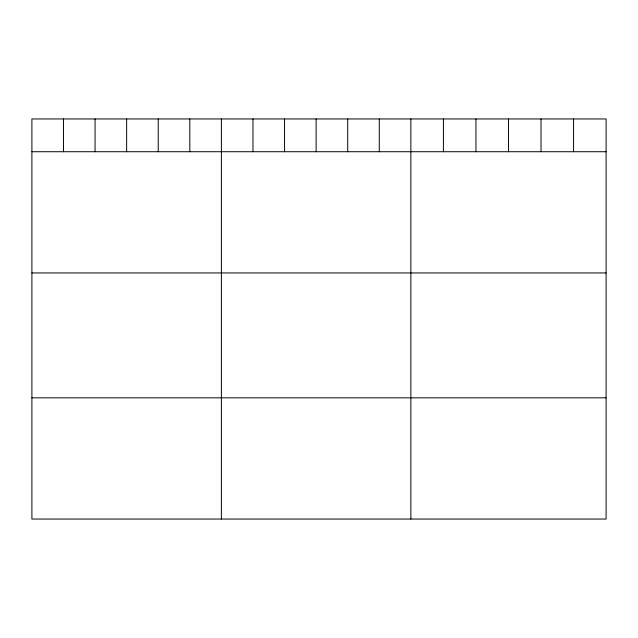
<?xml version="1.0" encoding="UTF-8"?>
<svg xmlns="http://www.w3.org/2000/svg" width="638" height="638" viewBox="0 0 638 638"><rect width="100%" height="100%" fill="white"/><g stroke="black" fill="none" stroke-linecap="round" stroke-linejoin="round"><path stroke-width="0.96" d="M606.1 151.724L606.1 519.045L31.9 519.045L31.9 118.955L606.1 118.955L606.1 151.724L31.9 151.724M31.9 272.944L606.1 272.944M31.9 397.833L606.1 397.833M573.562 118.955L573.562 151.724M541.024 118.955L541.024 151.724M508.486 118.955L508.486 151.724M475.948 118.955L475.948 151.724M443.41 118.955L443.41 151.724M410.872 118.955L410.872 519.045M379.291 118.955L379.291 151.724M347.71 118.955L347.71 151.724M316.129 118.955L316.129 151.724M284.548 118.955L284.548 151.724M252.967 118.955L252.967 151.724M221.386 118.955L221.386 519.045M189.805 118.955L189.805 151.724M158.224 118.955L158.224 151.724M126.643 118.955L126.643 151.724M95.062 118.955L95.062 151.724M63.481 118.955L63.481 151.724"/></g></svg>
